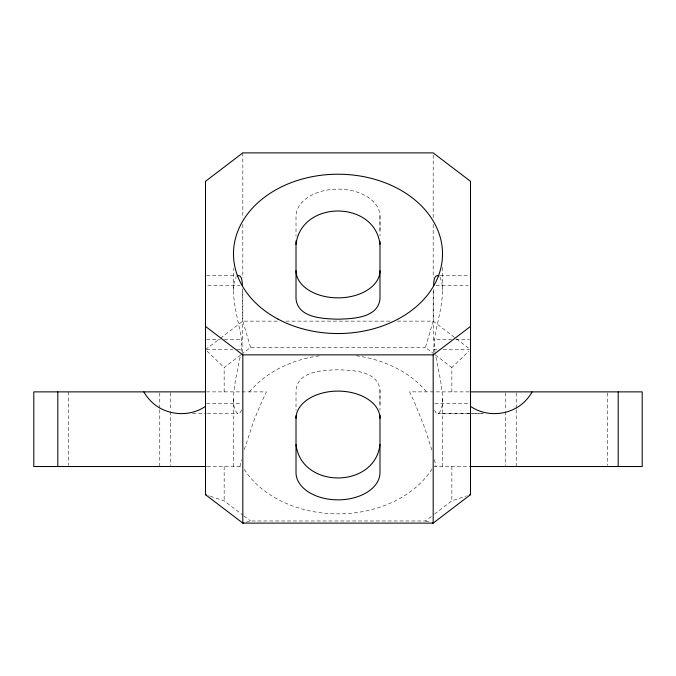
<?xml version="1.0" encoding="UTF-8"?>
<svg xmlns="http://www.w3.org/2000/svg" width="676" height="676" viewBox="0 0 676 676"><rect width="100%" height="100%" fill="white"/><g stroke="black" fill="none" stroke-linecap="round" stroke-linejoin="round"><path stroke-width="0.51" stroke-dasharray="3.38 2.54" d="M242.295 352.703C242.549 331.477 233.533 311.349 233.49 290.122L233.49 268.304M379.988 404.273L379.988 390.246C378.104 370.854 352.914 370.279 338 369.772C323.086 370.279 297.896 370.854 296.012 390.246L296.012 410.281M379.988 230.339L379.988 216.312A41.988 27.184 0 0 0 338 189.128A41.988 27.184 0 0 0 296.012 216.312L296.012 236.177M442.501 466.524L442.383 394.683L440.6 380.444L435.395 354.477M233.49 290.122L234.099 282.517L235.949 277.185M233.659 466.524L233.617 394.683L235.4 380.444L240.605 354.477M442.51 267.409L442.51 290.122C442.467 311.264 433.536 331.308 433.705 352.441M442.51 398.857C443.769 402.972 439.155 421.418 434.372 409.808M242.295 288.694L242.287 340.358L240.935 352.618M239.921 466.524L241.56 459.68M241.628 409.808C236.845 421.418 232.231 402.972 233.49 398.857M244.298 449.532L253.111 422.914A327.074 233.321 90 0 1 266.428 391.886L206.856 391.877M434.524 354.351L425.449 347.439L433.181 321.134L433.181 289.59M451.847 391.877L451.847 367.558L468.95 351.081M205.496 349.585L219.599 338.837M220.427 338.203L242.819 321.134L279.627 321.134M224.153 391.877L224.153 367.558L240.656 354.985M241.476 354.351L250.551 347.439L425.449 347.439M246.098 522.21L250.551 520.976L425.449 520.976L433.696 514.689M434.524 514.064L451.847 500.857L465.578 496.302M466.491 495.998L467.268 495.745M206.535 275.453L235.713 275.453M440.287 275.453L469.465 275.453M207.794 285.297L239.997 285.297M436.003 285.297L468.206 285.297M285.94 321.134L390.06 321.134M397.42 321.134L433.181 321.134L455.573 338.203M206.543 339.665L220.215 339.665M224.424 339.665L242.295 339.665M433.705 289.48L433.705 339.665L451.576 339.665M455.785 339.665L469.457 339.665M206.543 349.306L232.831 349.306M237.039 349.306L242.295 349.306M433.705 349.306L438.961 349.306M443.169 349.306L469.457 349.306M469.144 391.877L409.58 391.877A336.555 240.09 -90 0 1 415.605 404.966L424.714 427.883L431.803 449.886M206.543 403.673L241.248 403.673M434.752 403.673L469.457 403.673M192.592 413.526L206.264 413.526M207.312 413.526L237.791 413.526M468.688 413.526L438.209 413.526L483.779 413.518M469.735 413.526L483.408 413.526M207.211 466.524L242.481 466.524M433.519 466.524L468.789 466.524M425.449 520.976L429.902 522.21M208.732 495.745L209.509 495.998M210.422 496.302L224.153 500.857L243.123 515.315M456.401 338.837L470.504 349.585M435.344 354.985L451.847 367.558M243.951 515.949L250.551 520.976M207.05 351.081L224.153 367.558M440.051 277.185L441.901 282.517L442.51 290.122M250.551 347.439L242.819 321.134L242.819 289.59M434.423 459.646L436.079 466.524M435.065 352.618L433.705 339.665M607.673 392.925L607.673 465.477M516.227 392.925L516.227 408.701M516.227 409.749L516.227 466.524M505.716 392.807L505.716 410.543M505.716 411.473L505.716 465.595M451.847 466.524L451.847 500.857M433.181 154.981L433.181 218.078M433.181 224.39L433.181 278.022M379.988 216.312L379.988 236.177M379.988 390.246L379.988 410.281M242.819 152.886L242.819 218.078M242.819 224.39L242.819 278.022M224.153 466.524L224.153 500.857M170.284 392.807L170.284 410.543M170.284 411.473L170.284 465.595M159.773 392.925L159.773 408.701M159.773 409.749L159.773 466.524M68.327 391.877L68.327 465.477M432.006 469.017A104.51 79.658 0 0 1 338 513.861A104.51 79.658 0 0 1 243.994 469.017M249.469 391.877A104.51 79.658 0 0 1 320.432 355.686M356.252 355.779A104.51 79.658 0 0 1 426.531 391.877"/><path stroke-width="1.01" d="M433.705 285.297C433.595 282.238 434.178 273.493 439.054 275.977M296.012 244.357C301.209 199.91 374.791 199.91 379.988 244.357M379.988 444.614C374.791 489.061 301.209 489.061 296.012 444.614M236.946 275.977C241.822 273.493 242.405 282.238 242.295 285.297M205.496 326.415L242.819 354.866L433.181 354.866L470.504 326.415M470.504 494.671L433.181 523.114L242.819 523.114L205.496 494.671L205.496 181.329L242.819 152.886L433.181 152.886L470.504 181.329L470.504 494.671L469.465 495.009M205.496 406.327C188.841 417.929 164.184 415.444 150.317 400.547A46.162 32.93 90 0 1 143.861 391.894M243.681 522.878L242.819 523.114L242.819 354.866M205.817 391.877L33.8 391.877L33.8 466.524L206.155 466.524M470.183 391.877L642.2 391.877L642.2 466.524L469.845 466.524M432.319 522.878L433.181 523.114L433.181 354.866M205.496 494.671L206.535 495.009M470.504 406.327C487.159 417.945 511.817 415.436 525.683 400.547A46.162 32.93 -90 0 0 532.139 391.894M618.194 391.877L618.194 466.524M379.988 241.239L379.988 298.724C378.104 318.126 352.914 318.7 338 319.199C323.086 318.7 297.896 318.126 296.012 298.724L296.012 240.85M379.988 415.182L379.988 472.668A41.988 27.184 0 0 1 338 499.851A41.988 27.184 0 0 1 296.012 472.668L296.012 415.732M57.806 391.877L57.806 466.524M379.988 270.679A41.988 27.184 0 0 1 338 297.863A41.988 27.184 0 0 1 296.012 270.679M296.012 418.292A41.988 27.184 0 0 1 338 391.108A41.988 27.184 0 0 1 379.988 418.292M277.929 319.064A104.51 79.658 0 0 0 442.104 260.928A104.51 79.658 0 0 0 293.967 181.633A104.51 79.658 0 0 0 277.929 319.064"/></g></svg>
